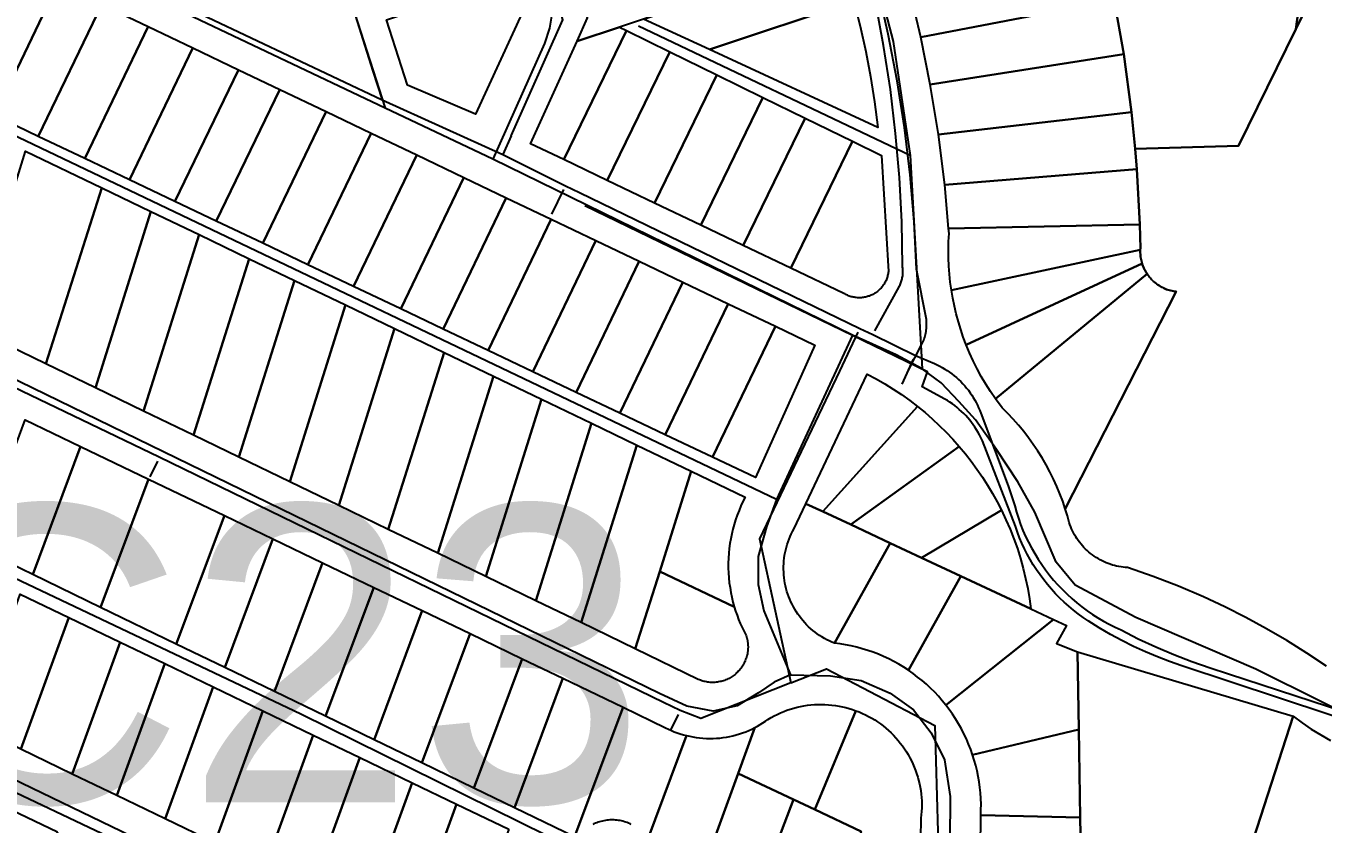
# Model space of a CAD drawing. Extents: x 1876309 to 1899261, y 443723 to 466661.
# Drawn here: x 1894257 to 1895567, y 453722 to 454528 of the extents above; entities that cross this region are included whole.
import ezdxf

# ---------------------------------------------------------------- set-up
doc = ezdxf.new("R2010")
doc.units = 0
doc.header["$MEASUREMENT"] = 0
for name, color, linetype in [('Parcels', 31, 'Continuous'), ('Roads', 7, 'Continuous'), ('TEXT', 2, 'Continuous'), ('Waterlines', 5, 'Continuous')]:
    doc.layers.add(name, color=color, linetype=linetype)
doc.styles.get("Standard").update_dxf_attribs({"font": 'arial.ttf', "height": 300})

msp = doc.modelspace()

# ---------------------------------------------------------------- linework, layer by layer
at = {"layer": 'Parcels'}
for points in [[(1895588.8, 454625), (1895539.6, 454524.9), (1895545, 454564.9), (1895555.9, 454645.6), (1895563.5, 454702.2), (1895571.8, 454763.8)], [(1895570.7, 453881.9), (1895550.9, 453895.1), (1895530.7, 453907.7), (1895510.1, 453919.7), (1895489.2, 453931.1), (1895467.9, 453941.8), (1895446.3, 453951.8), (1895421.1, 453962.6), (1895395.5, 453972.4), (1895369.7, 453981.4), (1895367.5, 453981.5), (1895365.3, 453981.8), (1895363.1, 453982.1), (1895360.9, 453982.4), (1895358.7, 453982.9), (1895356.6, 453983.4), (1895354.5, 453984), (1895352.3, 453984.7), (1895350.2, 453985.5), (1895348, 453986.3), (1895346, 453987.2), (1895343.9, 453988.2), (1895341.9, 453989.3), (1895339.9, 453990.4), (1895338, 453991.6), (1895336.1, 453992.8), (1895334.2, 453994.2), (1895332.4, 453995.5), (1895330.7, 453997), (1895329, 453998.5), (1895327.3, 454000.1), (1895325.7, 454001.7), (1895324.2, 454003.4), (1895322.7, 454005.1), (1895321.3, 454006.9), (1895319.9, 454008.7), (1895318.6, 454010.6), (1895317.4, 454012.5), (1895316.2, 454014.5), (1895315.1, 454016.5), (1895314.1, 454018.5), (1895313.2, 454020.6), (1895312.3, 454022.7), (1895311.5, 454024.8), (1895310.8, 454026.9), (1895308.9, 454033.8), (1895306.8, 454040.6), (1895306.8, 454040.6), (1895418.8, 454260), (1895417.3, 454260.2), (1895416, 454260.4), (1895414.6, 454260.7), (1895413.2, 454261.1), (1895411.8, 454261.4), (1895410.5, 454261.9), (1895409.1, 454262.3), (1895407.8, 454262.9), (1895406.5, 454263.4), (1895405.3, 454264.1), (1895404, 454264.7), (1895402.8, 454265.4), (1895401.6, 454266.1), (1895400.4, 454266.9), (1895399.2, 454267.7), (1895398.1, 454268.6), (1895397, 454269.5), (1895395.9, 454270.4), (1895394.9, 454271.4), (1895393.9, 454272.4), (1895393, 454273.5), (1895392, 454274.5), (1895391.2, 454275.6), (1895390.3, 454276.8), (1895389.5, 454277.9), (1895388.8, 454279), (1895388.1, 454280.1), (1895387.5, 454281.3), (1895386.9, 454282.4), (1895386.3, 454283.6), (1895385.8, 454284.8), (1895385.3, 454286), (1895384.8, 454287.2), (1895384.4, 454288.5), (1895384, 454289.8), (1895383.7, 454291.1), (1895383.4, 454292.5), (1895383.1, 454293.8), (1895382.9, 454295.2), (1895382.8, 454296.6), (1895382.7, 454298), (1895382.6, 454299.3), (1895382.6, 454300.7), (1895382.6, 454302.1), (1895382.7, 454303.5), (1895382.1, 454327.7), (1895379.1, 454383.6), (1895377.5, 454404.1), (1895481.9, 454407.4), (1895539.6, 454524.9), (1895588.8, 454625)], [(1895545, 454564.9), (1895539.6, 454524.9), (1895481.9, 454407.4), (1895377.5, 454404.1), (1895377.5, 454404.1), (1895373.7, 454441.3), (1895365.9, 454499.7), (1895356.3, 454554.3)], [(1894811.3, 453709.5), (1894860.2, 453840.4), (1894903.2, 453819.7), (1894906, 453818.3), (1894909, 453817), (1894911.9, 453815.7), (1894914.9, 453814.6), (1894918, 453813.6), (1894921.1, 453812.6), (1894924.2, 453811.8), (1894924.2, 453811.8), (1894885.1, 453707.2)], [(1895100.7, 453714.9), (1895053.8, 453737.1), (1895095.4, 453836.9), (1895095.4, 453836.9), (1895098.7, 453835.6), (1895101.9, 453834.2), (1895105.1, 453832.7), (1895108.2, 453831.1), (1895111.3, 453829.4), (1895114.3, 453827.6), (1895117.2, 453825.6), (1895120.1, 453823.6), (1895122.9, 453821.5), (1895125.6, 453819.3), (1895128.3, 453817), (1895130.8, 453814.6), (1895133.3, 453812.1), (1895135.7, 453809.5), (1895138, 453806.9), (1895140.2, 453804.1), (1895142.3, 453801.3), (1895144.4, 453798.5), (1895146.3, 453795.5), (1895148.1, 453792.5), (1895149.8, 453789.4), (1895151.4, 453786.3), (1895152.9, 453783.1), (1895154.3, 453779.9), (1895155.6, 453776.6), (1895156.7, 453773.3), (1895157.8, 453769.9), (1895158.7, 453766.6), (1895159.5, 453763.1), (1895160.2, 453759.7), (1895160.8, 453756.2), (1895161.2, 453752.7), (1895161.6, 453749.2), (1895161.8, 453745.7), (1895161.9, 453742.2), (1895161.9, 453738.7), (1895161.7, 453735.2), (1895161.4, 453731.7), (1895161, 453728.2), (1895160.4, 453686.7)], [(1895685.1, 452958), (1895511.1, 452989.5), (1895498.8, 453236.6), (1895493.2, 453350), (1895487.9, 453456.7), (1895483, 453555.8), (1895478.3, 453650.4), (1895536.8, 453831.3), (1895536.8, 453831.3), (1895545.9, 453824.7), (1895555.3, 453818.4), (1895564.9, 453812.4), (1895574.7, 453806.8)], [(1894885.1, 453707.2), (1894924.2, 453811.8), (1894927.5, 453811), (1894930.8, 453810.4), (1894934.1, 453809.8), (1894937.5, 453809.4), (1894940.9, 453809.1), (1894944.3, 453808.9), (1894947.7, 453808.9), (1894951.1, 453808.9), (1894954.4, 453809.1), (1894957.8, 453809.3), (1894961.2, 453809.7), (1894964.5, 453810.2), (1894967.9, 453810.9), (1894971.2, 453811.6), (1894974.5, 453812.5), (1894977.7, 453813.4), (1894980.9, 453814.5), (1894984.1, 453815.7), (1894987.2, 453817), (1894990.3, 453818.4), (1894993.4, 453819.9), (1894976.6, 453773.6), (1894976.6, 453773.6), (1894938.2, 453668.2)], [(1894868.5, 453722), (1894867.2, 453722.7), (1894865.8, 453723.3), (1894864.4, 453723.9), (1894863, 453724.4), (1894861.6, 453724.8), (1894860.1, 453725.2), (1894858.7, 453725.6), (1894857.2, 453725.9), (1894855.7, 453726.1), (1894854.2, 453726.3), (1894852.7, 453726.5), (1894851.2, 453726.6), (1894849.7, 453726.6), (1894848.2, 453726.6), (1894846.7, 453726.6), (1894845.2, 453726.5), (1894843.7, 453726.3), (1894842.3, 453726.1), (1894840.8, 453725.8), (1894839.3, 453725.5), (1894837.9, 453725.1), (1894836.4, 453724.7), (1894835, 453724.2), (1894833.6, 453723.7), (1894832.2, 453723.2), (1894830.8, 453722.5), (1894829.5, 453721.9)]]:
    msp.add_lwpolyline(points, dxfattribs=at)
for points in [[(1895356.3, 454554.3), (1895160.9, 454517), (1895149.4, 454565.8), (1895344.1, 454611.2), (1895356.3, 454554.3)], [(1894880.9, 454535.2), (1894856.6, 454527.1), (1894813.8, 454512.8), (1894824.4, 454536.4), (1894816.6, 454564.5), (1894943, 454606.5), (1894957.6, 454560.7), (1894880.9, 454535.2)], [(1895078.5, 454600.9), (1895092.7, 454555.9), (1895093.4, 454553.1), (1894947.4, 454504.5), (1894880.9, 454535.2), (1894957.6, 454560.7), (1895078.5, 454600.9)], [(1894177, 454460.7), (1894199.6, 454506.2), (1894221.1, 454549.3), (1894243, 454593.3), (1894289.4, 454571.2), (1894225.2, 454437.8), (1894193, 454453.1), (1894177, 454460.7)], [(1894333.6, 454550.1), (1894269.4, 454416.8), (1894225.2, 454437.8), (1894289.4, 454571.2), (1894333.6, 454550.1)], [(1894750.2, 454577.1), (1894760.2, 454546), (1894711.3, 454439.2), (1894642.5, 454468.4), (1894621.3, 454534.5), (1894750.2, 454577.1)], [(1894380.7, 454527.6), (1894316.5, 454394.4), (1894269.4, 454416.8), (1894333.6, 454550.1), (1894380.7, 454527.6)], [(1894947.4, 454504.5), (1895093.4, 454553.1), (1895099.7, 454528), (1895105.3, 454502.6), (1895110.1, 454477.2), (1895114.2, 454451.6), (1895117.6, 454425.9), (1894947.4, 454504.5)], [(1895365.9, 454499.7), (1895170.4, 454469.2), (1895160.9, 454517), (1895356.3, 454554.3), (1895365.9, 454499.7)], [(1894380.7, 454527.6), (1894425.8, 454506.1), (1894361.7, 454372.9), (1894316.5, 454394.4), (1894380.7, 454527.6)], [(1894856.6, 454527.1), (1894863.5, 454523.7), (1894800.2, 454393.3), (1894766.8, 454409.2), (1894813.8, 454512.8), (1894856.6, 454527.1)], [(1894844.3, 454372.2), (1894800.2, 454393.3), (1894863.5, 454523.7), (1894907.4, 454502.2), (1894844.3, 454372.2)], [(1894471.7, 454484.1), (1894407.6, 454351.1), (1894361.7, 454372.9), (1894425.8, 454506.1), (1894471.7, 454484.1)], [(1894954.9, 454478.9), (1894892.1, 454349.4), (1894844.3, 454372.2), (1894907.4, 454502.2), (1894954.9, 454478.9)], [(1895373.7, 454441.3), (1895178.6, 454418.8), (1895170.4, 454469.2), (1895365.9, 454499.7), (1895373.7, 454441.3)], [(1894407.6, 454351.1), (1894471.7, 454484.1), (1894513.4, 454464.2), (1894449.3, 454331.2), (1894407.6, 454351.1)], [(1895001.5, 454456.2), (1894938.9, 454327.1), (1894892.1, 454349.4), (1894954.9, 454478.9), (1895001.5, 454456.2)], [(1894560.3, 454441.8), (1894496.3, 454308.9), (1894449.3, 454331.2), (1894513.4, 454464.2), (1894560.3, 454441.8)], [(1894938.9, 454327.1), (1895001.5, 454456.2), (1895044.1, 454435.3), (1894981.6, 454306.7), (1894938.9, 454327.1)], [(1894605.9, 454420), (1894541.9, 454287.2), (1894496.3, 454308.9), (1894560.3, 454441.8), (1894605.9, 454420)], [(1895373.7, 454441.3), (1895377.5, 454404.1), (1895379.1, 454383.6), (1895185, 454367.8), (1895178.6, 454418.8), (1895373.7, 454441.3)], [(1894981.6, 454306.7), (1895044.1, 454435.3), (1895091.8, 454412), (1895029.6, 454283.8), (1894981.6, 454306.7)], [(1894605.9, 454420), (1894651.9, 454398.1), (1894588, 454265.3), (1894541.9, 454287.2), (1894605.9, 454420)], [(1894333.8, 454364.8), (1894277.3, 454187.1), (1894201.4, 454223.8), (1894256.8, 454401.8), (1894333.8, 454364.8)], [(1895091.8, 454412), (1895121.2, 454397.6), (1895128.2, 454280.3), (1895128, 454279.3), (1895127.9, 454278.2), (1895127.7, 454277.2), (1895127.4, 454276.2), (1895127.2, 454275.2), (1895126.9, 454274.3), (1895126.5, 454273.3), (1895126.2, 454272.3), (1895125.8, 454271.4), (1895125.3, 454270.4), (1895124.8, 454269.5), (1895124.3, 454268.6), (1895123.8, 454267.7), (1895123.3, 454266.9), (1895122.7, 454266), (1895122, 454265.2), (1895121.4, 454264.4), (1895120.7, 454263.6), (1895120, 454262.9), (1895119.3, 454262.2), (1895118.5, 454261.4), (1895117.8, 454260.8), (1895117, 454260.1), (1895116.1, 454259.5), (1895115.3, 454258.9), (1895114.4, 454258.4), (1895113.6, 454257.8), (1895112.7, 454257.3), (1895111.7, 454256.9), (1895110.8, 454256.4), (1895109.9, 454256), (1895108.9, 454255.6), (1895107.9, 454255.3), (1895106.9, 454255), (1895105.9, 454254.7), (1895104.9, 454254.5), (1895103.9, 454254.3), (1895102.9, 454254.1), (1895101.9, 454254), (1895100.9, 454253.9), (1895099.8, 454253.9), (1895098.8, 454253.8), (1895097.8, 454253.8), (1895096.8, 454253.9), (1895095.7, 454254), (1895094.7, 454254.1), (1895093.7, 454254.3), (1895092.7, 454254.5), (1895091.7, 454254.7), (1895090.7, 454254.9), (1895089.7, 454255.2), (1895088.7, 454255.6), (1895087.7, 454255.9), (1895086.8, 454256.3), (1895085.9, 454256.8), (1895084.9, 454257.2), (1895084, 454257.7), (1895083.2, 454258.2), (1895029.6, 454283.8), (1895091.8, 454412)], [(1894699.5, 454375.3), (1894635.6, 454242.6), (1894588, 454265.3), (1894651.9, 454398.1), (1894699.5, 454375.3)], [(1894742.2, 454354.9), (1894678.4, 454222.3), (1894635.6, 454242.6), (1894699.5, 454375.3), (1894742.2, 454354.9)], [(1895382.1, 454327.7), (1895189, 454323.9), (1895185, 454367.8), (1895379.1, 454383.6), (1895382.1, 454327.7)], [(1894383.3, 454341), (1894327.2, 454163), (1894277.3, 454187.1), (1894333.8, 454364.8), (1894383.3, 454341)], [(1894787.6, 454333.2), (1894723.8, 454200.7), (1894678.4, 454222.3), (1894742.2, 454354.9), (1894787.6, 454333.2)], [(1894431.9, 454317.6), (1894375.8, 454139.5), (1894327.2, 454163), (1894383.3, 454341), (1894431.9, 454317.6)], [(1894832.8, 454311.7), (1894768.9, 454179.2), (1894723.8, 454200.7), (1894787.6, 454333.2), (1894832.8, 454311.7)], [(1895382.1, 454327.7), (1895382.7, 454303.5), (1895382.6, 454302.1), (1895191.8, 454261.5), (1895190.7, 454269.6), (1895189.8, 454277.7), (1895189.2, 454285.9), (1895188.9, 454294.1), (1895188.8, 454302.3), (1895189, 454310.5), (1895189.4, 454318.6), (1895189, 454323.9), (1895382.1, 454327.7)], [(1894482.6, 454293.3), (1894426.4, 454115), (1894375.8, 454139.5), (1894431.9, 454317.6), (1894482.6, 454293.3)], [(1894876.6, 454290.7), (1894812.9, 454158.3), (1894768.9, 454179.2), (1894832.8, 454311.7), (1894876.6, 454290.7)], [(1895382.6, 454302.1), (1895382.6, 454300.7), (1895382.6, 454299.3), (1895382.7, 454298), (1895382.8, 454296.6), (1895382.9, 454295.2), (1895383.1, 454293.8), (1895383.4, 454292.5), (1895383.7, 454291.1), (1895384, 454289.8), (1895384.4, 454288.5), (1895206.7, 454206.4), (1895203.8, 454214.1), (1895201.2, 454221.8), (1895198.8, 454229.6), (1895196.7, 454237.5), (1895194.8, 454245.4), (1895193.2, 454253.4), (1895191.8, 454261.5), (1895382.6, 454302.1)], [(1894426.4, 454115), (1894482.6, 454293.3), (1894528.4, 454271.3), (1894472.2, 454092.9), (1894426.4, 454115)], [(1894920.6, 454269.7), (1894856.9, 454137.4), (1894812.9, 454158.3), (1894876.6, 454290.7), (1894920.6, 454269.7)], [(1895384.4, 454288.5), (1895384.8, 454287.2), (1895385.3, 454286), (1895385.8, 454284.8), (1895386.3, 454283.6), (1895386.9, 454282.4), (1895387.5, 454281.3), (1895388.1, 454280.1), (1895388.8, 454279), (1895389.5, 454277.9), (1895236.3, 454151.8), (1895231.3, 454159.1), (1895226.5, 454166.6), (1895222, 454174.3), (1895217.7, 454182.1), (1895213.8, 454190.1), (1895210.1, 454198.2), (1895206.7, 454206.4), (1895384.4, 454288.5)], [(1894579.7, 454246.6), (1894523.5, 454068.1), (1894472.2, 454092.9), (1894528.4, 454271.3), (1894579.7, 454246.6)], [(1894966.4, 454247.8), (1894902.8, 454115.6), (1894856.9, 454137.4), (1894920.6, 454269.7), (1894966.4, 454247.8)], [(1895306.8, 454040.6), (1895304.2, 454048.3), (1895301.3, 454055.9), (1895298.2, 454063.4), (1895294.8, 454070.8), (1895291.2, 454078), (1895287.4, 454085.2), (1895283.3, 454092.2), (1895279, 454099.1), (1895274.5, 454105.8), (1895269.8, 454112.4), (1895264.8, 454118.8), (1895259.7, 454125.1), (1895254.3, 454131.2), (1895248.7, 454137.1), (1895243, 454142.8), (1895236.3, 454151.8), (1895389.5, 454277.9), (1895390.3, 454276.8), (1895391.2, 454275.6), (1895392, 454274.5), (1895393, 454273.5), (1895393.9, 454272.4), (1895394.9, 454271.4), (1895395.9, 454270.4), (1895397, 454269.5), (1895398.1, 454268.6), (1895399.2, 454267.7), (1895400.4, 454266.9), (1895401.6, 454266.1), (1895402.8, 454265.4), (1895404, 454264.7), (1895405.3, 454264.1), (1895406.5, 454263.4), (1895407.8, 454262.9), (1895409.1, 454262.3), (1895410.5, 454261.9), (1895411.8, 454261.4), (1895413.2, 454261.1), (1895414.6, 454260.7), (1895416, 454260.4), (1895417.3, 454260.2), (1895418.8, 454260), (1895306.8, 454040.6)], [(1894629.4, 454222.7), (1894573.2, 454044), (1894523.5, 454068.1), (1894579.7, 454246.6), (1894629.4, 454222.7)], [(1895014.1, 454225.1), (1894950.4, 454092.9), (1894902.8, 454115.6), (1894966.4, 454247.8), (1895014.1, 454225.1)], [(1894629.4, 454222.7), (1894679.4, 454198.7), (1894623.1, 454019.9), (1894573.2, 454044), (1894629.4, 454222.7)], [(1895014.1, 454225.1), (1895054, 454206), (1894993.9, 454072.2), (1894950.4, 454092.9), (1895014.1, 454225.1)], [(1894729.4, 454174.7), (1894673, 453995.8), (1894623.1, 454019.9), (1894679.4, 454198.7), (1894729.4, 454174.7)], [(1894777.9, 454151.4), (1894721.5, 453972.3), (1894673, 453995.8), (1894729.4, 454174.7), (1894777.9, 454151.4)], [(1895044.8, 454045.9), (1895106.8, 454176.8), (1895115.7, 454172), (1895124.5, 454167), (1895133.1, 454161.6), (1895141.5, 454156), (1895149.7, 454150.2), (1895157.7, 454144), (1895062, 454037.9), (1895044.8, 454045.9)], [(1894828.4, 454127.1), (1894772, 453947.9), (1894721.5, 453972.3), (1894777.9, 454151.4), (1894828.4, 454127.1)], [(1895157.7, 454144), (1895165.2, 454137.9), (1895172.5, 454131.5), (1895179.6, 454124.9), (1895186.5, 454118.1), (1895193.2, 454111.1), (1895199.6, 454103.8), (1895090.2, 454024.8), (1895062, 454037.9), (1895157.7, 454144)], [(1894312.3, 454103.8), (1894264, 453974.4), (1894208.2, 454001.4), (1894256.5, 454130.6), (1894312.3, 454103.8)], [(1894874.2, 454105.1), (1894817.8, 453925.8), (1894772, 453947.9), (1894828.4, 454127.1), (1894874.2, 454105.1)], [(1894380.9, 454070.8), (1894332.5, 453941.2), (1894264, 453974.4), (1894312.3, 454103.8), (1894380.9, 454070.8)], [(1894897.2, 453977.6), (1894872.5, 453899.3), (1894817.8, 453925.8), (1894874.2, 454105.1), (1894929, 454078.8), (1894897.2, 453977.6)], [(1895161.7, 453991.3), (1895129.9, 454006.1), (1895090.2, 454024.8), (1895199.6, 454103.8), (1895205.9, 454096.4), (1895211.9, 454088.7), (1895217.6, 454080.9), (1895223.1, 454072.8), (1895228.3, 454064.7), (1895233.3, 454056.3), (1895238, 454047.8), (1895242.5, 454039.2), (1895161.7, 453991.3)], [(1894929, 454078.8), (1894983.6, 454052.5), (1894981.3, 454048.1), (1894979.2, 454043.6), (1894977.3, 454039), (1894975.5, 454034.4), (1894973.9, 454029.7), (1894972.4, 454025), (1894971.1, 454020.2), (1894969.9, 454015.4), (1894969, 454010.5), (1894968.1, 454005.6), (1894967.5, 454000.7), (1894967, 453995.8), (1894966.7, 453990.8), (1894966.5, 453985.9), (1894966.5, 453980.9), (1894966.7, 453976), (1894967, 453971), (1894967.5, 453966.1), (1894968.2, 453961.2), (1894969, 453956.3), (1894970, 453951.4), (1894971.2, 453946.6), (1894972.5, 453941.8), (1894897.2, 453977.6), (1894929, 454078.8)], [(1894457.5, 454033.9), (1894409, 453904.2), (1894332.5, 453941.2), (1894380.9, 454070.8), (1894457.5, 454033.9)], [(1894409, 453904.2), (1894457.5, 454033.9), (1894506.6, 454010.4), (1894458, 453880.5), (1894409, 453904.2)], [(1895062, 454037.9), (1895090.2, 454024.8), (1895129.9, 454006.1), (1895073.7, 453905), (1895071.1, 453906.1), (1895068.5, 453907.3), (1895066, 453908.5), (1895063.5, 453909.9), (1895061.1, 453911.3), (1895058.7, 453912.8), (1895056.3, 453914.4), (1895054.1, 453916.1), (1895051.9, 453917.9), (1895049.7, 453919.7), (1895047.6, 453921.6), (1895045.6, 453923.6), (1895043.7, 453925.7), (1895041.8, 453927.8), (1895040, 453930), (1895038.3, 453932.2), (1895036.6, 453934.5), (1895035, 453936.9), (1895033.6, 453939.3), (1895032.2, 453941.7), (1895030.9, 453944.3), (1895029.6, 453946.8), (1895028.5, 453949.4), (1895027.5, 453952), (1895026.5, 453954.7), (1895025.7, 453957.4), (1895024.9, 453960.1), (1895024.3, 453962.9), (1895023.7, 453965.6), (1895023.2, 453968.4), (1895022.8, 453971.2), (1895022.6, 453974), (1895022.4, 453976.9), (1895022.3, 453979.7), (1895022.3, 453982.5), (1895022.5, 453985.4), (1895022.7, 453988.2), (1895023, 453991), (1895023.4, 453993.8), (1895023.9, 453996.6), (1895024.5, 453999.3), (1895025.2, 454002.1), (1895026, 454004.8), (1895026.9, 454007.5), (1895027.9, 454010.1), (1895029, 454012.7), (1895030.1, 454015.3), (1895031.4, 454017.8), (1895032.7, 454020.3), (1895044.8, 454045.9), (1895062, 454037.9)], [(1895201.2, 453972.8), (1895161.7, 453991.3), (1895242.5, 454039.2), (1895246.9, 454029.7), (1895251.1, 454020.1), (1895254.9, 454010.4), (1895258.4, 454000.6), (1895261.5, 453990.7), (1895264.3, 453980.6), (1895266.8, 453970.5), (1895268.9, 453960.2), (1895270.6, 453950), (1895272.1, 453939.6), (1895201.2, 453972.8)], [(1894556.7, 453986.3), (1894508.1, 453856.3), (1894458, 453880.5), (1894506.6, 454010.4), (1894556.7, 453986.3)], [(1895161.7, 453991.3), (1895201.2, 453972.8), (1895148.4, 453877.7), (1895143.6, 453880.8), (1895138.7, 453883.8), (1895133.6, 453886.6), (1895128.5, 453889.2), (1895123.3, 453891.6), (1895118.1, 453893.8), (1895112.7, 453895.9), (1895107.3, 453897.8), (1895101.8, 453899.5), (1895096.3, 453901), (1895090.7, 453902.3), (1895085, 453903.4), (1895079.4, 453904.3), (1895073.7, 453905), (1895129.9, 454006.1), (1895161.7, 453991.3)], [(1894608.4, 453961.4), (1894559.8, 453831.2), (1894508.1, 453856.3), (1894556.7, 453986.3), (1894608.4, 453961.4)], [(1894972.5, 453941.8), (1894973.8, 453937.5), (1894975.3, 453933.2), (1894976.9, 453929), (1894978.6, 453924.9), (1894980.4, 453920.8), (1894982.4, 453916.7), (1894984.5, 453912.7), (1894984.9, 453911.5), (1894985.2, 453910.4), (1894985.5, 453909.2), (1894985.7, 453907.9), (1894985.9, 453906.7), (1894986.1, 453905.5), (1894986.2, 453904.3), (1894986.3, 453903), (1894986.4, 453901.8), (1894986.4, 453900.6), (1894986.3, 453899.3), (1894986.2, 453898.1), (1894986.1, 453896.9), (1894985.9, 453895.7), (1894985.7, 453894.4), (1894985.5, 453893.2), (1894985.2, 453892), (1894984.8, 453890.8), (1894984.5, 453889.7), (1894984, 453888.5), (1894983.6, 453887.4), (1894983.1, 453886.2), (1894982.5, 453885.1), (1894982, 453884), (1894981.4, 453882.9), (1894980.7, 453881.9), (1894980, 453880.9), (1894979.3, 453879.9), (1894978.5, 453878.9), (1894977.8, 453877.9), (1894976.9, 453877), (1894976.1, 453876.1), (1894975.2, 453875.3), (1894974.3, 453874.4), (1894973.4, 453873.6), (1894972.4, 453872.8), (1894971.4, 453872.1), (1894970.4, 453871.4), (1894969.3, 453870.7), (1894968.3, 453870.1), (1894967.2, 453869.5), (1894966.1, 453869), (1894965, 453868.5), (1894963.8, 453868), (1894962.7, 453867.5), (1894961.5, 453867.1), (1894960.3, 453866.8), (1894959.1, 453866.5), (1894957.9, 453866.2), (1894956.7, 453866), (1894955.5, 453865.8), (1894954.3, 453865.6), (1894953, 453865.5), (1894951.8, 453865.5), (1894950.6, 453865.4), (1894949.3, 453865.5), (1894948.1, 453865.5), (1894946.9, 453865.6), (1894945.6, 453865.8), (1894944.4, 453866), (1894943.2, 453866.2), (1894942, 453866.5), (1894940.8, 453866.8), (1894939.6, 453867.2), (1894938.5, 453867.6), (1894937.3, 453868), (1894936.2, 453868.5), (1894872.5, 453899.3), (1894897.2, 453977.6), (1894972.5, 453941.8)], [(1895201.2, 453972.8), (1895272.1, 453939.6), (1895294.8, 453929), (1895186.2, 453842.6), (1895182.6, 453847), (1895178.8, 453851.4), (1895174.9, 453855.6), (1895170.8, 453859.6), (1895166.6, 453863.6), (1895162.2, 453867.3), (1895157.7, 453870.9), (1895153.1, 453874.4), (1895148.4, 453877.7), (1895201.2, 453972.8)], [(1894608.4, 453961.4), (1894657.4, 453937.9), (1894608.7, 453807.5), (1894559.8, 453831.2), (1894608.4, 453961.4)], [(1894300.5, 453931), (1894252.1, 453797.9), (1894203.4, 453821.4), (1894251.2, 453954.7), (1894300.5, 453931)], [(1894352.4, 453906), (1894303.9, 453772.9), (1894252.1, 453797.9), (1894300.5, 453931), (1894352.4, 453906)], [(1894705.7, 453914.7), (1894657, 453784.2), (1894608.7, 453807.5), (1894657.4, 453937.9), (1894705.7, 453914.7)], [(1895294.8, 453929), (1895308, 453922.8), (1895297.8, 453904.8), (1895319, 453896.4), (1895320.4, 453817.8), (1895213.2, 453792.4), (1895211.3, 453797.8), (1895209.2, 453803.1), (1895207, 453808.4), (1895204.5, 453813.5), (1895201.9, 453818.6), (1895199.1, 453823.6), (1895196.1, 453828.5), (1895193, 453833.3), (1895189.7, 453838), (1895186.2, 453842.6), (1895294.8, 453929)], [(1894397.3, 453884.4), (1894348.9, 453751.2), (1894303.9, 453772.9), (1894352.4, 453906), (1894397.3, 453884.4)], [(1894758.4, 453889.3), (1894709.6, 453758.7), (1894657, 453784.2), (1894705.7, 453914.7), (1894758.4, 453889.3)], [(1895328.8, 453337.2), (1895327.8, 453400.3), (1895326, 453497), (1895324.4, 453588), (1895323.1, 453661.4), (1895321.9, 453728.9), (1895320.4, 453817.8), (1895319, 453896.4), (1895536.8, 453831.3), (1895478.3, 453650.4), (1895483, 453555.8), (1895487.9, 453456.7), (1895493.2, 453350), (1895498.8, 453236.6), (1895511.1, 452989.5), (1895521.1, 452788.5), (1895370.8, 452861.8), (1895335.8, 452942), (1895334.8, 452999.3), (1895333.6, 453065.9), (1895332.4, 453133.5), (1895331.2, 453203.8), (1895330.1, 453267.1), (1895328.8, 453337.2)], [(1894446.2, 453860.9), (1894397.7, 453727.7), (1894348.9, 453751.2), (1894397.3, 453884.4), (1894446.2, 453860.9)], [(1894799.3, 453869.7), (1894750.4, 453738.9), (1894709.6, 453758.7), (1894758.4, 453889.3), (1894799.3, 453869.7)], [(1894860.2, 453840.4), (1894811.3, 453709.5), (1894750.4, 453738.9), (1894799.3, 453869.7), (1894860.2, 453840.4)], [(1894397.7, 453727.7), (1894446.2, 453860.9), (1894496.5, 453836.7), (1894448, 453703.4), (1894397.7, 453727.7)], [(1894993.4, 453819.9), (1894996.1, 453821.4), (1894998.8, 453822.9), (1895001.4, 453824.6), (1895004, 453826.3), (1895006.5, 453828.1), (1895009.6, 453829.9), (1895012.7, 453831.6), (1895015.9, 453833.2), (1895019.1, 453834.7), (1895022.4, 453836), (1895025.7, 453837.3), (1895029.1, 453838.4), (1895032.5, 453839.4), (1895035.9, 453840.3), (1895039.4, 453841.1), (1895042.9, 453841.8), (1895046.4, 453842.3), (1895049.9, 453842.7), (1895053.5, 453843), (1895057, 453843.2), (1895060.6, 453843.2), (1895064.1, 453843.1), (1895067.7, 453842.9), (1895071.2, 453842.6), (1895074.7, 453842.1), (1895078.3, 453841.6), (1895081.7, 453840.9), (1895085.2, 453840.1), (1895088.6, 453839.1), (1895092, 453838.1), (1895095.4, 453836.9), (1895053.8, 453737.1), (1895032.4, 453747.2), (1894976.6, 453773.6), (1894993.4, 453819.9)], [(1894547.2, 453812.2), (1894498.7, 453678.9), (1894448, 453703.4), (1894496.5, 453836.7), (1894547.2, 453812.2)], [(1894594.5, 453789.5), (1894546, 453656.1), (1894498.7, 453678.9), (1894547.2, 453812.2), (1894594.5, 453789.5)], [(1895321.9, 453728.9), (1895221.4, 453731.3), (1895221.6, 453736.9), (1895221.7, 453742.6), (1895221.5, 453748.2), (1895221.1, 453753.8), (1895220.6, 453759.4), (1895219.8, 453765), (1895218.9, 453770.6), (1895217.7, 453776.1), (1895216.4, 453781.6), (1895214.9, 453787), (1895213.2, 453792.4), (1895320.4, 453817.8), (1895321.9, 453728.9)], [(1894647.2, 453764.2), (1894598.7, 453630.7), (1894546, 453656.1), (1894594.5, 453789.5), (1894647.2, 453764.2)], [(1895032.4, 453747.2), (1894992.3, 453641.9), (1894938.2, 453668.2), (1894976.6, 453773.6), (1895032.4, 453747.2)], [(1894647.2, 453764.2), (1894692, 453742.6), (1894643.4, 453609.1), (1894598.7, 453630.7), (1894647.2, 453764.2)], [(1894992.3, 453641.9), (1895032.4, 453747.2), (1895053.8, 453737.1), (1895100.7, 453714.9), (1895060, 453609.1), (1894992.3, 453641.9)], [(1894289, 453714.5), (1894239.6, 453583.1), (1894191.7, 453605.8), (1894242.5, 453736.8), (1894289, 453714.5)], [(1894744.8, 453717.2), (1894696.2, 453583.7), (1894643.4, 453609.1), (1894692, 453742.6), (1894744.8, 453717.2)], [(1895221, 453663.8), (1895221.4, 453731.3), (1895321.9, 453728.9), (1895323.1, 453661.4), (1895221, 453663.8)]]:
    msp.add_lwpolyline(points, close=True, dxfattribs=at)
at = {"layer": 'Roads'}
for p, q in [((1894619.9, 454445.3), (1894393.1, 454553)), ((1895150, 454397.5), (1894875.8, 454528)), ((1895015.2, 454050.1), (1894190.5, 454443.9)), ((1894728.8, 454393.7), (1894619.9, 454445.3)), ((1895091.9, 454216.2), (1894728.8, 454393.7)), ((1895150, 454397.5), (1895162.2, 454182.2)), ((1895091.9, 454216.2), (1895015.2, 454050.1))]:
    msp.add_line(p, q, dxfattribs=at)
for points in [[(1894458.2, 454934.2), (1894511.4, 454782.4), (1894619.9, 454445.3)], [(1895053, 454776.1), (1895106.8, 454613.3), (1895132.9, 454512.7), (1895150, 454397.5)], [(1894772.3, 454685.5), (1894765.8, 454668.8), (1894763.1, 454654.3), (1894764.5, 454637.2), (1894783.4, 454574.8), (1894786.9, 454559.6), (1894788.6, 454542.1), (1894785.9, 454526.1), (1894780.9, 454510.7), (1894728.8, 454393.7)], [(1895029.2, 453873), (1895012.8, 453865.7), (1894997.1, 453854.9), (1894975.5, 453841.9), (1894951.2, 453836.5), (1894924.7, 453841.4), (1894897.1, 453854.4), (1893947.4, 454316.8)], [(1895162.2, 454182.2), (1895135.9, 454196.1), (1895091.9, 454216.2)], [(1895811.3, 453805.3), (1895724.6, 453796), (1895676.9, 453800.5), (1895632.7, 453812.5), (1895499.4, 453878.7), (1895378, 453931), (1895316.9, 453963.7), (1895297.5, 453986.8), (1895275.9, 454037.4), (1895258.8, 454068), (1895237.2, 454100.7), (1895216.3, 454130.5), (1895199.2, 454149.2), (1895181.3, 454167.8), (1895162.2, 454182.2)], [(1894783.4, 453710.4), (1894534.8, 453833.3), (1893882.3, 454142.9)], [(1895015.2, 454050.1), (1895005, 454022.6), (1894996.5, 453992.7), (1894996.5, 453964.4), (1895002.5, 453937.6), (1895029.2, 453873)], [(1895188.2, 453266.9), (1895168.7, 453270), (1895145.8, 453275.8), (1895123.6, 453283.3), (1894822.1, 453425.8), (1894795.3, 453440.1), (1894774.7, 453457.2), (1894761.6, 453478.3), (1894747.9, 453503.5), (1894733.1, 453525.7), (1894711.4, 453542.3), (1894689.7, 453553.1), (1894665.1, 453564.5), (1893830.7, 453967.2), (1893821.5, 453971.6)], [(1895029.2, 453873), (1895069.8, 453872), (1895100.8, 453867.5), (1895130, 453854.5), (1895153.4, 453837.8), (1895171.4, 453814.5), (1895184.8, 453787.1), (1895190.7, 453750.2), (1895188.9, 453523.8)]]:
    msp.add_lwpolyline(points, dxfattribs=at)
at = {"layer": 'Waterlines', "color": 5}
for p, q in [((1894484.2, 454869.6), (1894607.6, 454482.7)), ((1894160.1, 454670.7), (1894616.8, 454453.8)), ((1894607.6, 454482.7), (1894616.8, 454453.8)), ((1894616.8, 454453.8), (1894738.7, 454398.6)), ((1894747.2, 454417.5), (1894738.7, 454398.6)), ((1894738.7, 454398.6), (1894802, 454367)), ((1894800.1, 454363), (1894787.8, 454338.4)), ((1894802, 454367), (1894816.1, 454360.2)), ((1894816.1, 454360.2), (1895099.3, 454222.9)), ((1894391.8, 454092.8), (1893962.9, 454298.8)), ((1895097.4, 454219), (1895078.7, 454179.7)), ((1895099.3, 454222.9), (1895112.4, 454216.6)), ((1895112.4, 454216.6), (1895155.5, 454195.7)), ((1895142.1, 454166.7), (1895153.6, 454191.7)), ((1894389.9, 454088.8), (1894382.1, 454072.9)), ((1894901, 453845.3), (1894391.8, 454092.8)), ((1894917.9, 453837.1), (1894901, 453845.3)), ((1894916, 453833.2), (1894908.6, 453818)), ((1894207, 453773.3), (1894340.5, 453709.8))]:
    msp.add_line(p, q, dxfattribs=at)
for points in [[(1894747.2, 454417.5), (1894799.2, 454534.6), (1894763.2, 454671.7)], [(1895147.9, 454179.3), (1895161.9, 454207), (1895162.6, 454208.3), (1895163.2, 454209.7), (1895163.8, 454211.1), (1895164.3, 454212.5), (1895164.8, 454213.9), (1895165.2, 454215.4), (1895165.6, 454216.9), (1895165.9, 454218.3), (1895166.2, 454219.8), (1895166.4, 454221.3), (1895166.5, 454222.8), (1895166.7, 454224.3), (1895166.7, 454225.8), (1895166.7, 454227.3), (1895166.7, 454228.8), (1895166.6, 454230.4), (1895166.5, 454231.9), (1895156.5, 454282.6), (1895154.1, 454330.4), (1895150, 454378.1), (1895144.3, 454425.7), (1895137, 454473), (1895128, 454520.1), (1895117.5, 454566.8)], [(1895114.6, 454220.5), (1895138.9, 454264.9), (1895139.4, 454265.8), (1895139.9, 454266.8), (1895140.3, 454267.8), (1895140.7, 454268.8), (1895141.1, 454269.8), (1895141.4, 454270.8), (1895141.7, 454271.9), (1895142, 454272.9), (1895142.2, 454274), (1895142.4, 454275), (1895142.6, 454276.1), (1895142.7, 454277.2), (1895142.8, 454278.3), (1895142.8, 454279.3), (1895142.8, 454280.4), (1895142.8, 454281.5), (1895142.8, 454282.6), (1895142.7, 454283.7), (1895142.5, 454284.7), (1895142.4, 454285.8), (1895141.6, 454330.6), (1895139.3, 454375.3), (1895135.5, 454419.8), (1895130.2, 454464.3), (1895123.3, 454508.5), (1895115, 454552.5)], [(1895621.8, 453816.9), (1895424.5, 453882.3), (1895412.1, 453886.5), (1895399.8, 453891.2), (1895387.7, 453896.3), (1895375.7, 453901.8), (1895363.9, 453907.7), (1895352.4, 453913.9), (1895341, 453920.5), (1895329.9, 453927.5), (1895324.8, 453931), (1895319.8, 453934.6), (1895315, 453938.4), (1895310.3, 453942.3), (1895305.7, 453946.4), (1895301.2, 453950.6), (1895296.9, 453955), (1895292.8, 453959.6), (1895288.8, 453964.2), (1895285, 453969.1), (1895281.3, 453974), (1895277.8, 453979), (1895274.5, 453984.2), (1895271.4, 453989.5), (1895268.4, 453994.9), (1895265.6, 454000.4), (1895263, 454005.9), (1895260.6, 454011.6), (1895258.4, 454017.3), (1895256.4, 454023.1), (1895223.1, 454109.4), (1895222.8, 454109.9), (1895221.5, 454112.6), (1895220.2, 454115.3), (1895218.8, 454117.9), (1895217.2, 454120.5), (1895215.6, 454123.1), (1895213.9, 454125.5), (1895212.1, 454128), (1895210.3, 454130.3), (1895208.3, 454132.6), (1895206.3, 454134.8), (1895204.2, 454137), (1895202.1, 454139.1), (1895199.8, 454141.1), (1895197.6, 454143), (1895195.2, 454144.9), (1895192.8, 454146.7), (1895190.3, 454148.4), (1895187.8, 454150), (1895185.2, 454151.6), (1895162.4, 454163.9), (1895167.6, 454179.2), (1894821.6, 454346.8)], [(1895155.5, 454195.7), (1895174.7, 454187.3), (1895177.3, 454186.1), (1895180, 454184.8), (1895182.5, 454183.4), (1895185.1, 454181.9), (1895187.5, 454180.3), (1895190, 454178.7), (1895192.3, 454176.9), (1895194.6, 454175.1), (1895196.9, 454173.2), (1895199.1, 454171.3), (1895201.2, 454169.2), (1895203.2, 454167.1), (1895205.2, 454164.9), (1895207.1, 454162.7), (1895208.9, 454160.4), (1895210.6, 454158), (1895212.3, 454155.6), (1895213.8, 454153.1), (1895215.3, 454150.6), (1895216.7, 454148), (1895218, 454145.4), (1895219.3, 454142.7), (1895220.4, 454140), (1895221.4, 454137.3), (1895249, 454063.8)], [(1895078.7, 454179.7), (1894998.1, 454010.3), (1895029.5, 453865)], [(1895249, 454063.8), (1895255.7, 454043.8), (1895257.4, 454037.5), (1895259.4, 454031.2), (1895261.7, 454025), (1895264.1, 454018.9), (1895266.7, 454012.9), (1895269.6, 454007), (1895272.6, 454001.2), (1895275.9, 453995.5), (1895279.3, 453989.9), (1895283, 453984.4), (1895286.8, 453979.1), (1895290.8, 453973.9), (1895295, 453968.8), (1895299.3, 453963.9), (1895303.9, 453959.1), (1895308.6, 453954.5), (1895313.4, 453950.1), (1895318.4, 453945.8), (1895323.6, 453941.7), (1895328.8, 453937.8), (1895334.3, 453934.1), (1895339.8, 453930.6), (1895345.5, 453927.3), (1895351.2, 453924.1), (1895357.1, 453921.2), (1895363.1, 453918.5), (1895380.5, 453909.6), (1895398.3, 453901.3), (1895416.3, 453893.6), (1895434.6, 453886.5), (1895453.1, 453880), (1895471.8, 453874.2), (1895639.8, 453819.3)], [(1895029.5, 453865), (1895065.6, 453879), (1895174.9, 453822), (1895182.2, 453572.3)], [(1895029.5, 453865), (1894938.8, 453829), (1894917.9, 453837.1)]]:
    msp.add_lwpolyline(points, dxfattribs=at)

# ---------------------------------------------------------------- texts
at = {"layer": 'TEXT'}
msp.add_text('C23', height=300, dxfattribs=at).set_placement((1894115.3, 453744.2))

doc.saveas('drawing.dxf')
